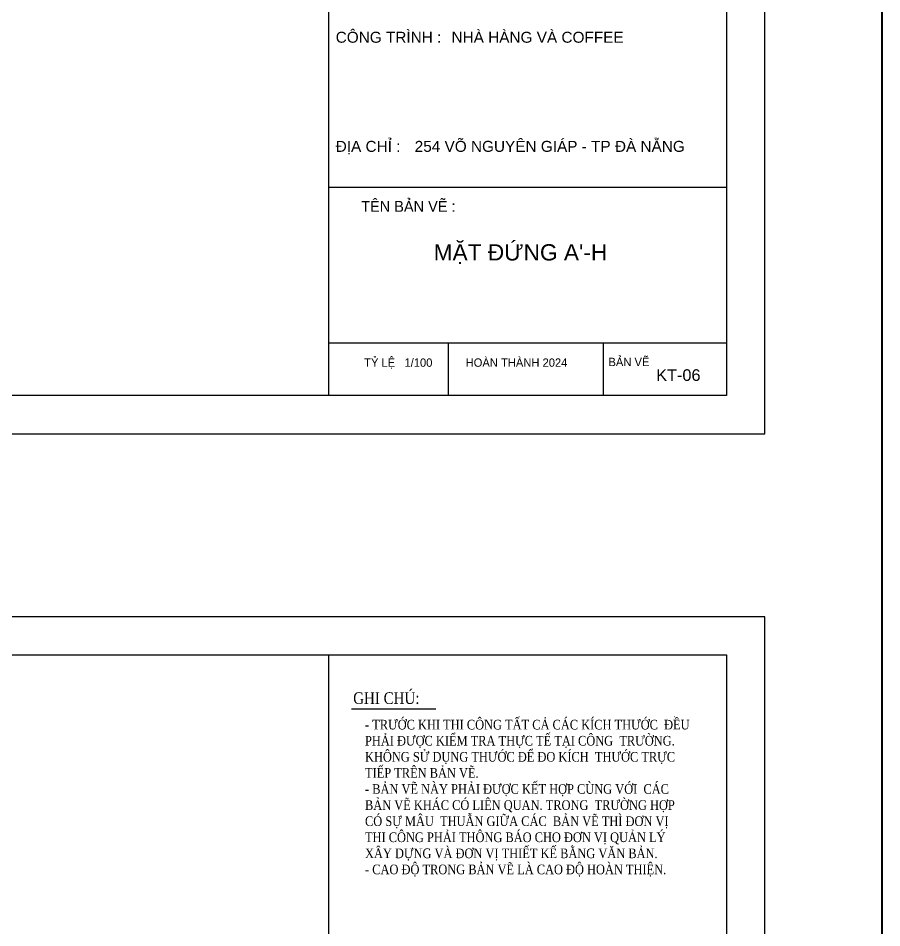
# Model space of a CAD drawing. Header units: millimetres. Extents: x 886808 to 1650903, y -1008069 to 230892.
# Drawn here: x 1052751 to 1078332, y -393494 to -366545 of the extents above; entities that cross this region are included whole.
import ezdxf

# ---------------------------------------------------------------- set-up
doc = ezdxf.new("R2010")
doc.units = ezdxf.units.MM
for name, color, linetype, lineweight in [('01- NET TUONG- 242', 242, 'Continuous', 40), ('A-Wall', 113, 'Continuous', 30), ('Q - TEN PHONG', 7, 'Continuous', 18), ('Text', 250, 'Continuous', 25)]:
    doc.layers.add(name, color=color, linetype=linetype, lineweight=lineweight)
for name, color, linetype in [('CUA', 75, 'Continuous'), ('i_Chu', 9, 'Continuous'), ('TUONG', 1, 'Continuous')]:
    doc.layers.add(name, color=color, linetype=linetype)
doc.styles.add('a 1', font='')
doc.styles.add('Arial_6', font='arial.ttf', dxfattribs={"height": 1.327769})
doc.styles.add('DAT', font='')
doc.styles.add('VNTIMEH', font='vntimeh.shx', dxfattribs={"width": 0.85, "bigfont": 'vns.shx'})
doc.styles.get('a 1').set_extended_font_data('VNI-Avo')
doc.styles.get('DAT').set_extended_font_data('VNI-Helve')

msp = doc.modelspace()

# ---------------------------------------------------------------- linework, layer by layer
at = {"layer": '01- NET TUONG- 242', "transparency": 33554636}
msp.add_lwpolyline([(909555, -328304.5), (1078331.5, -328304.5), (1078331.5, -596476.5), (909555, -596476.5)], close=True, dxfattribs=at)
at = {"layer": 'A-Wall', "linetype": 'Continuous', "transparency": 33554636}
for p, q in [((1061942.1, -332639.1), (1061942.1, -377725)), ((1073729.1, -332639.1), (1073729.1, -377725)), ((1073729.1, -377725), (1010166.2, -377725)), ((1010166.2, -385411.5), (1073729.1, -385411.5)), ((1061942.1, -385411.5), (1061942.1, -430497.4)), ((1073729.1, -385411.5), (1073729.1, -430497.4))]:
    msp.add_line(p, q, dxfattribs=at)
at = {"layer": 'CUA', "color": 4, "transparency": 33554636}
for p, q in [((1061942, -371555.8), (1073729.1, -371555.8)), ((1061942, -376166), (1073729.1, -376166)), ((1065485.2, -376166), (1065485.2, -377725)), ((1070077.5, -376166), (1070077.5, -377725))]:
    msp.add_line(p, q, dxfattribs=at)
at = {"layer": 'CUA', "transparency": 33554636}
msp.add_line((1062626.1, -387001.6), (1065124.8, -387001.6), dxfattribs=at)
at = {"layer": 'Defpoints', "transparency": 33554636}
for points in [[(1007896.1, -378860), (1074864.1, -378860), (1074864.1, -331504.1), (1007896.1, -331504.1)], [(1007896.1, -431632.4), (1074864.1, -431632.4), (1074864.1, -384276.5), (1007896.1, -384276.5)]]:
    msp.add_lwpolyline(points, close=True, dxfattribs=at)
at = {"layer": 'TUONG', "transparency": 33554636}
for p, q in [((1073729.1, -332639.1), (1073729.1, -377725)), ((1073729.1, -385411.5), (1073729.1, -430497.4))]:
    msp.add_line(p, q, dxfattribs=at)

# ---------------------------------------------------------------- texts
at = {"layer": 'i_Chu', "transparency": 33554636, "style": 'Arial_6'}
for s, height, p in [('CÔNG TRÌNH :', 325.155, (1062156.2, -367271.9)), ('NHÀ HÀNG VÀ COFFEE', 325.155, (1065587, -367271.9)), ('ĐỊA CHỈ :', 325.15, (1062156.2, -370504.7)), ('254 VÕ NGUYÊN GIÁP - TP ĐÀ NẴNG', 325.155, (1064496.1, -370504.7))]:
    msp.add_text(s, height=height, dxfattribs=at).set_placement(p)
at = {"layer": 'Q - TEN PHONG', "transparency": 33554636, "attachment_point": 2, "style": 'DAT'}
for s, insert, char_height, width in [("{\\fArial|b0|i0|c0|p34;MẶT ĐỨNG A'-H}", (1067628.3, -373241.4), 480.802, 12709.717), ('{\\fArial|b0|i0|c0|p34;KT-06}', (1072305.8, -376946.4), 344.751, 412.496)]:
    msp.add_mtext(s, dxfattribs=dict(at, insert=insert, char_height=char_height, width=width))
at = {"layer": 'Text', "linetype": 'ByBlock', "lineweight": -2, "transparency": 33554636, "style": 'a 1'}
msp.add_text('TEÂN BAÛN VEÕ :', height=321.404, dxfattribs=at).set_placement((1062911.2, -372281.4))
at = {"layer": 'Text', "color": 4, "linetype": 'ByBlock', "lineweight": -2, "transparency": 33554636, "style": 'a 1'}
for s, height, p in [('TYÛ LEÄ   1/100', 247.234, (1062999, -376871.9)), ('HOAØN THAØNH 2024', 247.234, (1066005.2, -376871.9)), ('BAÛN VEÕ', 247.23, (1070235.1, -376853.4))]:
    msp.add_text(s, height=height, dxfattribs=at).set_placement(p)
at = {"layer": 'Text', "linetype": 'ByBlock', "lineweight": -2, "transparency": 33554636, "style": 'VNTIMEH', "width": 0.85}
msp.add_text('GHI CHó:', height=346.13, dxfattribs=at).set_placement((1062674.8, -386862.1))
at = {"layer": 'Text', "transparency": 33554636, "insert": (1063024.2, -387331.9), "char_height": 285.9123, "width": 9664.951, "attachment_point": 1, "style": 'VNTIMEH'}
msp.add_mtext('- TR¦íC KHI THI C¤NG TÊT C¶ C¸C KÝCH TH¦íC  ®Òu ph¶i §¦îC KIÓM TRA thùc tÕ T¹I C¤NG  TR¦êNG. kh«ng sö dông th\xadíc ®Ó ®o kÝch  th\xadíc trùc tiÕp trªn b¶n vÏ.\\P- b¶n vÏ nµy ph¶i ®\xadîc kÕt hîp cïng víi  c¸c b¶n vÏ kh¸c cã liªn quan. trong  tr\xadêng hîp cã sù m©u  thuÉn gi÷a c¸c  b¶n vÏ th× ®¬n vÞ thi c«ng ph¶i th«ng b¸o cho ®¬n vÞ qu¶n lý x©y dùng vµ ®¬n vÞ thiÕt kÕ b»ng v¨n b¶n.\\P- cao ®é trong b¶n vÏ lµ cao ®é hoµn thiÖn. ', dxfattribs=at)

doc.saveas('drawing.dxf')
